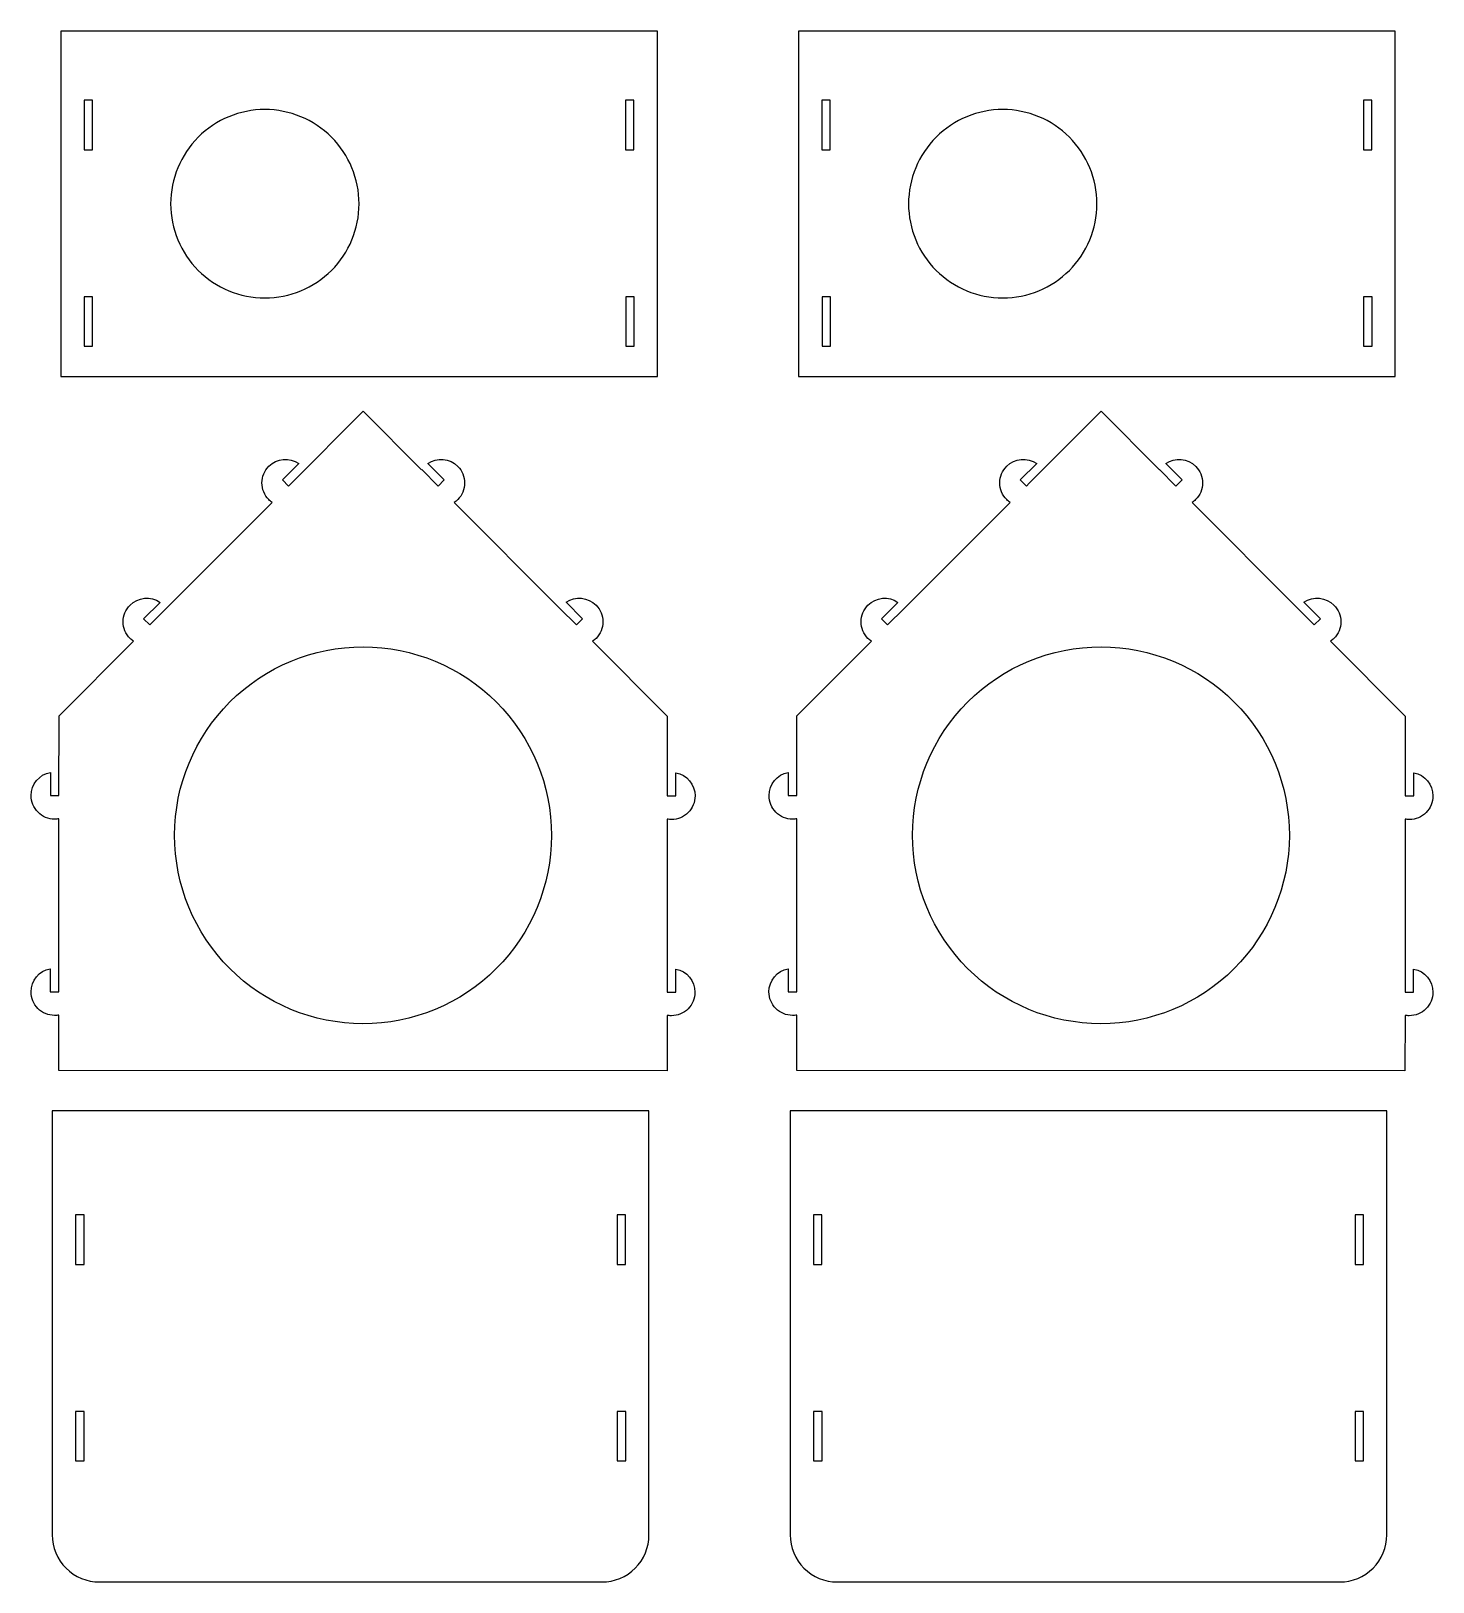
# Model space of a CAD drawing. Extents: x -21.1 to 68.1, y -49.4 to 49.4.
import ezdxf

# ---------------------------------------------------------------- set-up
doc = ezdxf.new("R2010")
doc.units = 0
doc.layers.add('LAYER_1', color=18, linetype='CONTINUOUS')

msp = doc.modelspace()

# ---------------------------------------------------------------- linework, layer by layer
at = {"layer": 'LAYER_1'}
for points in [[(-19.254, 27.38), (18.746, 27.38), (18.746, 49.38), (-19.254, 49.38)], [(27.739, 27.38), (65.739, 27.38), (65.739, 49.38), (27.739, 49.38)], [(-17.77, 41.818), (-17.238, 41.818), (-17.238, 44.968), (-17.77, 44.968)], [(16.713, 41.818), (17.245, 41.818), (17.245, 44.968), (16.713, 44.968)], [(29.222, 41.818), (29.754, 41.818), (29.754, 44.968), (29.222, 44.968)], [(63.705, 41.818), (64.238, 41.818), (64.238, 44.968), (63.705, 44.968)], [(-17.753, 29.314), (-17.22, 29.314), (-17.22, 32.464), (-17.753, 32.464)], [(16.731, 29.314), (17.263, 29.314), (17.263, 32.464), (16.731, 32.464)], [(29.24, 29.314), (29.772, 29.314), (29.772, 32.464), (29.24, 32.464)], [(63.723, 29.314), (64.255, 29.314), (64.255, 32.464), (63.723, 32.464)], [(-17.77, -26.01), (-18.313, -26.01), (-18.313, -29.16), (-17.77, -29.16)], [(16.724, -26.01), (16.181, -26.01), (16.181, -29.16), (16.724, -29.16)], [(29.223, -26.01), (28.679, -26.01), (28.679, -29.16), (29.223, -29.16)], [(63.716, -26.01), (63.173, -26.01), (63.173, -29.16), (63.716, -29.16)], [(-17.763, -38.522), (-18.306, -38.522), (-18.306, -41.672), (-17.763, -41.672)], [(16.731, -38.522), (16.188, -38.522), (16.188, -41.672), (16.731, -41.672)], [(29.229, -38.522), (28.686, -38.522), (28.686, -41.672), (29.229, -41.672)], [(63.723, -38.522), (63.18, -38.522), (63.18, -41.672), (63.723, -41.672)]]:
    msp.add_lwpolyline(points, close=True, dxfattribs=at)
for points in [[(-6.254, 44.38, 0.414214), (-12.254, 38.38, 0.414214), (-6.254, 32.38, 0.414214), (-0.254, 38.38, 0.414214)], [(40.739, 44.38, 0.414214), (34.739, 38.38, 0.414214), (40.739, 32.38, 0.414214), (46.739, 38.38, 0.414214)], [(3.732, 21.444), (3.735, 21.449), (4.779, 20.403), (5.168, 20.792), (4.124, 21.837, -0.36158), (6.032, 21.66, -0.414214), (6.031, 19.539, -0.047484), (5.812, 19.358), (12.54, 12.61), (12.542, 12.612), (13.586, 11.567), (13.975, 11.955), (12.931, 13.001, -0.36158), (14.839, 12.824, -0.414214), (14.838, 10.702, -0.045778), (14.621, 10.523), (19.373, 5.757), (19.371, 2.149), (19.371, 2.149), (19.371, 0.671), (19.921, 0.671), (19.921, 2.149, -0.36158), (21.146, 0.674, -0.414214), (19.645, -0.825, -0.045778), (19.37, -0.799), (19.365, -10.351), (19.365, -10.351), (19.364, -11.829), (19.914, -11.829), (19.915, -10.351, -0.36158), (21.139, -11.826, -0.414214), (19.638, -13.325, -0.045778), (19.363, -13.299), (19.361, -16.838), (-19.373, -16.818), (-19.371, -13.279, -0.045778), (-19.646, -13.305, -0.414214), (-21.146, -11.804, -0.36158), (-19.92, -10.331), (-19.921, -11.808), (-19.371, -11.809), (-19.365, -0.779, -0.045778), (-19.64, -0.805, -0.414214), (-21.139, 0.696, -0.36158), (-19.913, 2.169), (-19.914, 0.692), (-19.364, 0.691), (-19.361, 5.777), (-14.62, 10.523, -0.047282), (-14.839, 10.703, -0.414214), (-14.839, 12.824, -0.36158), (-12.93, 13), (-13.975, 11.955), (-13.586, 11.566), (-12.541, 12.611), (-12.538, 12.607), (-5.787, 19.365, -0.045778), (-6, 19.542, -0.414214), (-6, 21.663, -0.36158), (-4.091, 21.839), (-5.136, 20.794), (-4.747, 20.405), (-4.562, 20.591), (0.015, 25.172)], [(50.724, 21.444), (50.727, 21.449), (51.771, 20.403), (52.161, 20.792), (51.116, 21.837, -0.36158), (53.025, 21.66, -0.414214), (53.023, 19.539, -0.047484), (52.804, 19.358), (59.533, 12.61), (59.534, 12.612), (60.579, 11.567), (60.968, 11.955), (59.923, 13.001, -0.36158), (61.832, 12.824, -0.414214), (61.831, 10.702, -0.045778), (61.613, 10.523), (66.366, 5.757), (66.364, 2.149), (66.364, 2.149), (66.363, 0.671), (66.913, 0.671), (66.914, 2.149, -0.36158), (68.138, 0.674, -0.414214), (66.637, -0.825, -0.045778), (66.362, -0.799), (66.357, -10.351), (66.357, -10.351), (66.357, -11.829), (66.907, -11.829), (66.907, -10.351, -0.36158), (68.132, -11.826, -0.414214), (66.631, -13.325, -0.045778), (66.356, -13.299), (66.354, -16.838), (27.619, -16.818), (27.621, -13.279, -0.045778), (27.346, -13.305, -0.414214), (25.847, -11.804, -0.36158), (27.073, -10.331), (27.072, -11.808), (27.622, -11.809), (27.628, -0.779, -0.045778), (27.353, -0.805, -0.414214), (25.853, 0.696, -0.36158), (27.079, 2.169), (27.078, 0.692), (27.628, 0.691), (27.631, 5.777), (32.372, 10.523, -0.047282), (32.154, 10.703, -0.414214), (32.154, 12.824, -0.36158), (34.062, 13), (33.017, 11.955), (33.406, 11.566), (34.451, 12.611), (34.454, 12.607), (41.206, 19.365, -0.045778), (40.992, 19.542, -0.414214), (40.992, 21.663, -0.36158), (42.901, 21.839), (41.856, 20.794), (42.245, 20.405), (42.43, 20.591), (47.007, 25.172)], [(0.006, 10.167, -0.414214), (12, -1.839, -0.414214), (-0.006, -13.833, -0.414214), (-12, -1.827, -0.414214)], [(46.999, 10.167, -0.414214), (58.992, -1.839, -0.414214), (46.986, -13.833, -0.414214), (34.992, -1.827, -0.414214)], [(-19.791, -19.38), (-19.791, -46.38, 0.414214), (-16.791, -49.38), (15.209, -49.38, 0.414214), (18.209, -46.38), (18.209, -19.38)], [(27.201, -19.38), (27.201, -46.38, 0.414214), (30.201, -49.38), (62.201, -49.38, 0.414214), (65.201, -46.38), (65.201, -19.38)]]:
    msp.add_lwpolyline(points, format="xyb", close=True, dxfattribs=at)

doc.saveas('drawing.dxf')
